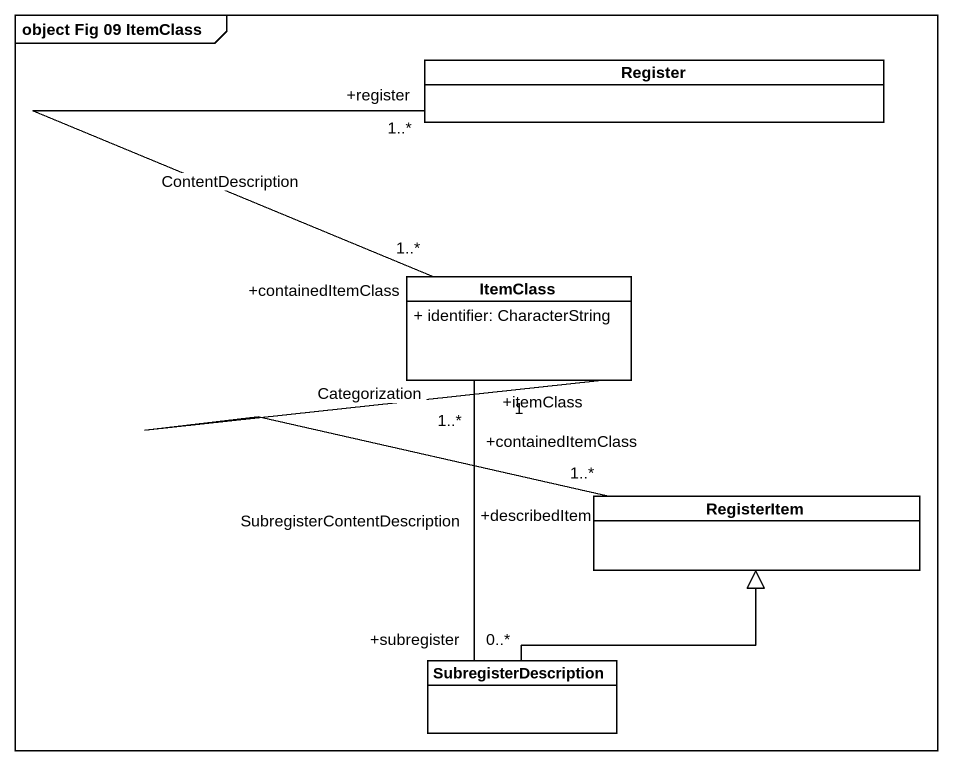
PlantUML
@startuml
mainframe object Fig 09 ItemClass
hide circle
hide empty members
skinparam classAttributeIconSize 0
class Register #FFFFFF
class ItemClass #FFFFFF {
  + identifier: CharacterString
}
class RegisterItem #FFFFFF
class SubregisterDescription #FFFFFF
Register "+register\n1..*" -- "+containedItemClass\n1..*" ItemClass : ContentDescription
RegisterItem "+describedItem\n1..*" -up- "+itemClass\n1" ItemClass : Categorization
SubregisterDescription "+subregister\n0..*" -up- "+containedItemClass\n1..*" ItemClass : SubregisterContentDescription
SubregisterDescription -up-|> RegisterItem
@enduml
